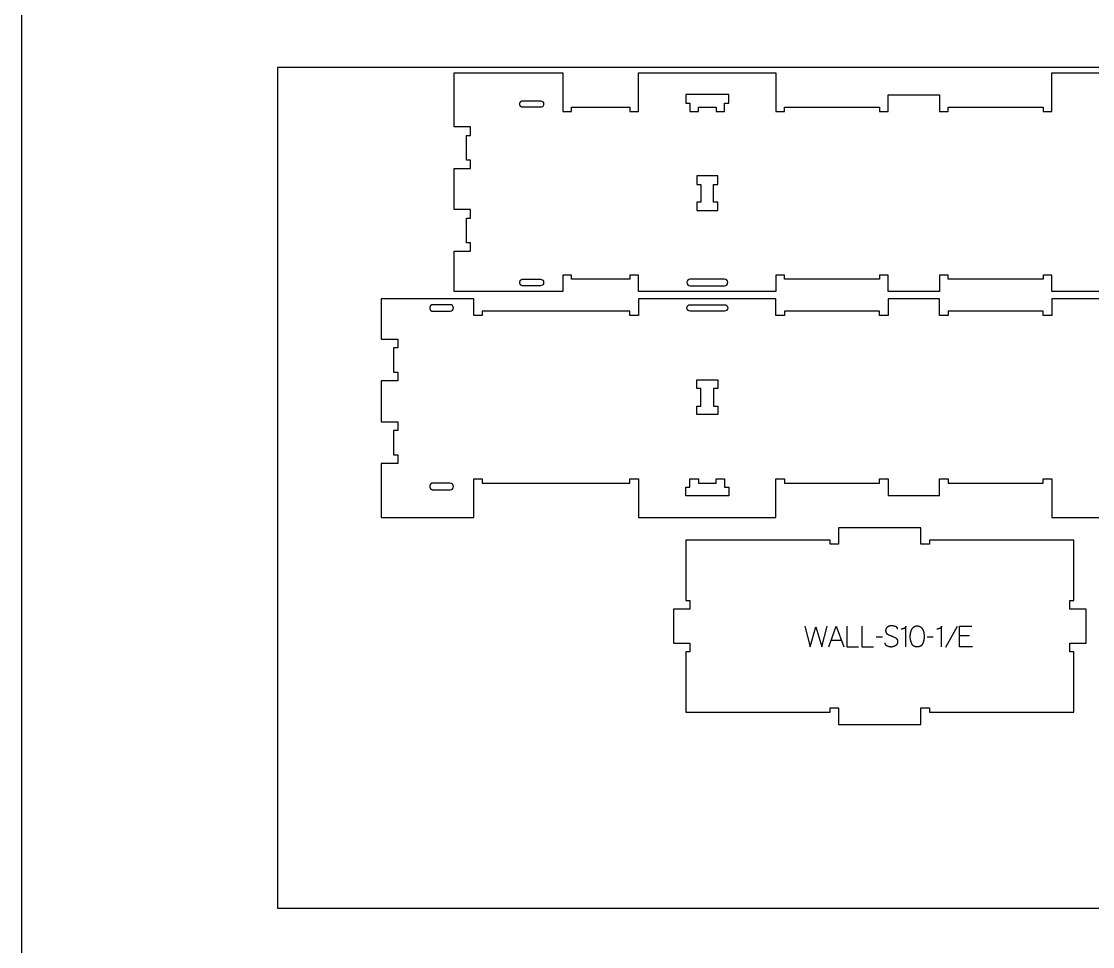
# Model space of a CAD drawing. Extents: x -20252 to -17068, y -10461 to -4867.
# Drawn here: x -20252 to -18696, y -8167 to -6824 of the extents above; entities that cross this region are included whole.
import ezdxf

# ---------------------------------------------------------------- set-up
doc = ezdxf.new("R2010")
doc.units = 0
for name, color, linetype in [('0_SHEET_SPRUCEPLY_2440X122', 1, 'CONTINUOUS'), ('1_ANYTOOL_1MMDEEP_LABELS_S', 2, 'CONTINUOUS'), ('3_ANYTOOL_CUTTHROUGH_INSID', 4, 'CONTINUOUS'), ('4_ANYTOOL_CUTTHROUGH_OUTSI', 5, 'CONTINUOUS'), ('DONOTCUT', 18, 'CONTINUOUS')]:
    doc.layers.add(name, color=color, linetype=linetype)

msp = doc.modelspace()

# ---------------------------------------------------------------- linework, layer by layer
at = {"layer": '0_SHEET_SPRUCEPLY_2440X122'}
msp.add_lwpolyline([(-19879.9, -6891.2), (-19879.9, -8111.2), (-17439.9, -8111.2), (-17439.9, -6891.2)], close=True, dxfattribs=at)
at = {"layer": '1_ANYTOOL_1MMDEEP_LABELS_S'}
for points in [[(-19114, -7701.9), (-19106.3, -7731.9), (-19097.9, -7702.8), (-19089.4, -7731.9), (-19081.9, -7701.9)], [(-19079.3, -7731.9), (-19068.4, -7701.9), (-19057.4, -7731.9)], [(-19053.1, -7701.9), (-19053.1, -7731.9), (-19036, -7731.9)], [(-19031.3, -7701.9), (-19031.3, -7731.9), (-19014.2, -7731.9)], [(-18979.3, -7706.5), (-18979.3, -7706.3), (-18979.3, -7706.2), (-18979.3, -7706.1), (-18979.3, -7706.1), (-18979.3, -7706), (-18979.3, -7705.9), (-18979.3, -7705.8), (-18979.4, -7705.7), (-18979.4, -7705.6), (-18979.4, -7705.5), (-18979.4, -7705.5), (-18979.4, -7705.4), (-18979.4, -7705.3), (-18979.5, -7705.2), (-18979.5, -7705.1), (-18979.5, -7705), (-18979.6, -7705), (-18979.6, -7704.9), (-18979.6, -7704.8), (-18979.6, -7704.7), (-18979.7, -7704.7), (-18979.7, -7704.6), (-18979.8, -7704.5), (-18979.8, -7704.5), (-18979.8, -7704.4), (-18979.9, -7704.3), (-18979.9, -7704.3), (-18980, -7704.2), (-18980, -7704.1), (-18980.1, -7704.1), (-18980.1, -7704), (-18980.2, -7703.9), (-18980.2, -7703.9), (-18980.3, -7703.8), (-18980.3, -7703.8), (-18980.4, -7703.7), (-18980.4, -7703.6), (-18980.5, -7703.6), (-18980.6, -7703.5), (-18980.6, -7703.5), (-18980.7, -7703.4), (-18980.8, -7703.4), (-18980.8, -7703.3), (-18980.9, -7703.3), (-18981, -7703.2), (-18981.1, -7703.2), (-18981.1, -7703.1), (-18981.2, -7703.1), (-18981.3, -7703), (-18981.4, -7703), (-18981.5, -7703), (-18981.6, -7702.9), (-18981.8, -7702.8), (-18982, -7702.7), (-18982.2, -7702.7), (-18982.4, -7702.6), (-18982.6, -7702.5), (-18983.4, -7702.3), (-18984.2, -7702.1), (-18985, -7702), (-18985.7, -7701.8), (-18986.1, -7701.8), (-18986.5, -7701.7), (-18986.9, -7701.7), (-18987.2, -7701.6), (-18987.6, -7701.6), (-18988, -7701.6), (-18988.3, -7701.6), (-18988.7, -7701.6), (-18988.9, -7701.6), (-18989.1, -7701.6), (-18989.3, -7701.6), (-18989.5, -7701.6), (-18989.6, -7701.6), (-18989.8, -7701.7), (-18990, -7701.7), (-18990.2, -7701.7), (-18990.4, -7701.7), (-18990.6, -7701.8), (-18990.8, -7701.8), (-18990.9, -7701.8), (-18991.1, -7701.9), (-18991.3, -7701.9), (-18991.5, -7702), (-18991.6, -7702), (-18991.8, -7702.1), (-18992, -7702.2), (-18992.2, -7702.2), (-18992.3, -7702.3), (-18992.5, -7702.4), (-18992.7, -7702.4), (-18992.8, -7702.5), (-18993, -7702.6), (-18993.2, -7702.7), (-18993.3, -7702.8), (-18993.5, -7702.9), (-18993.7, -7703), (-18993.8, -7703.1), (-18994, -7703.2), (-18994.1, -7703.3), (-18994.3, -7703.4), (-18994.4, -7703.5), (-18994.6, -7703.6), (-18994.7, -7703.8), (-18994.9, -7703.9), (-18995, -7704), (-18995.1, -7704.1), (-18995.3, -7704.3), (-18995.4, -7704.4), (-18995.5, -7704.6), (-18995.6, -7704.7), (-18995.7, -7704.8), (-18995.8, -7705), (-18995.9, -7705.1), (-18996, -7705.3), (-18996.1, -7705.5), (-18996.2, -7705.6), (-18996.2, -7705.8), (-18996.3, -7706), (-18996.4, -7706.1), (-18996.4, -7706.3), (-18996.5, -7706.5), (-18996.5, -7706.7), (-18996.6, -7706.8), (-18996.6, -7707), (-18996.7, -7707.2), (-18996.7, -7707.4), (-18996.7, -7707.6), (-18996.7, -7707.8), (-18996.8, -7708), (-18996.8, -7708.2), (-18996.8, -7708.4), (-18996.8, -7708.6), (-18996.8, -7708.8), (-18996.8, -7709), (-18996.8, -7709.3), (-18996.7, -7709.5), (-18996.7, -7709.7), (-18996.7, -7709.9), (-18996.6, -7710), (-18996.6, -7710.2), (-18996.6, -7710.4), (-18996.5, -7710.6), (-18996.4, -7710.8), (-18996.4, -7711), (-18996.3, -7711), (-18996.3, -7711.1), (-18996.3, -7711.2), (-18996.2, -7711.3), (-18996.2, -7711.4), (-18996.2, -7711.5), (-18996.1, -7711.5), (-18996.1, -7711.6), (-18996, -7711.7), (-18996, -7711.8), (-18995.9, -7711.9), (-18995.9, -7711.9), (-18995.8, -7712), (-18995.8, -7712.1), (-18995.7, -7712.1), (-18995.7, -7712.2), (-18995.6, -7712.3), (-18995.6, -7712.4), (-18995.5, -7712.4), (-18995.4, -7712.5), (-18995.4, -7712.6), (-18995.3, -7712.6), (-18995.3, -7712.7), (-18995.2, -7712.8), (-18995.1, -7712.9), (-18994.9, -7713), (-18994.8, -7713.1), (-18994.6, -7713.2), (-18994.5, -7713.4), (-18994.3, -7713.5), (-18994.1, -7713.6), (-18993.9, -7713.7), (-18993.2, -7714.1), (-18992.5, -7714.4), (-18991.8, -7714.8), (-18991, -7715.2), (-18990.2, -7715.5), (-18989.4, -7715.8), (-18988.6, -7716.2), (-18987.8, -7716.5), (-18987, -7716.8), (-18986.1, -7717.1), (-18985.4, -7717.5), (-18984.6, -7717.8), (-18983.9, -7718.2), (-18983.1, -7718.6), (-18982.4, -7719), (-18981.7, -7719.4), (-18981.6, -7719.5), (-18981.4, -7719.6), (-18981.3, -7719.8), (-18981.2, -7719.8), (-18981.1, -7719.9), (-18981, -7719.9), (-18981, -7720), (-18980.9, -7720.1), (-18980.8, -7720.1), (-18980.8, -7720.2), (-18980.7, -7720.3), (-18980.6, -7720.3), (-18980.6, -7720.4), (-18980.5, -7720.5), (-18980.5, -7720.5), (-18980.4, -7720.6), (-18980.3, -7720.7), (-18980.3, -7720.8), (-18980.2, -7720.8), (-18980.2, -7720.9), (-18980.1, -7721), (-18980.1, -7721.1), (-18980, -7721.1), (-18980, -7721.2), (-18979.9, -7721.3), (-18979.9, -7721.4), (-18979.9, -7721.5), (-18979.8, -7721.6), (-18979.8, -7721.6), (-18979.7, -7721.7), (-18979.7, -7721.8), (-18979.7, -7721.9), (-18979.6, -7722), (-18979.6, -7722.1), (-18979.6, -7722.2), (-18979.6, -7722.3), (-18979.5, -7722.3), (-18979.5, -7722.5), (-18979.4, -7722.7), (-18979.4, -7722.9), (-18979.4, -7723.1), (-18979.3, -7723.3), (-18979.3, -7723.5), (-18979.3, -7723.7), (-18979.3, -7724), (-18979.3, -7724.2), (-18979.3, -7724.4), (-18979.3, -7724.6), (-18979.3, -7724.9), (-18979.4, -7725.1), (-18979.4, -7725.3), (-18979.4, -7725.5), (-18979.5, -7725.8), (-18979.5, -7726), (-18979.5, -7726.2), (-18979.6, -7726.4), (-18979.6, -7726.6), (-18979.7, -7726.8), (-18979.8, -7727), (-18979.8, -7727.2), (-18979.9, -7727.4), (-18980, -7727.6), (-18980.1, -7727.8), (-18980.2, -7727.9), (-18980.3, -7728.1), (-18980.4, -7728.3), (-18980.5, -7728.5), (-18980.6, -7728.6), (-18980.7, -7728.8), (-18980.8, -7728.9), (-18981, -7729.1), (-18981.1, -7729.2), (-18981.2, -7729.4), (-18981.4, -7729.5), (-18981.5, -7729.7), (-18981.7, -7729.8), (-18981.8, -7729.9), (-18982, -7730.1), (-18982.2, -7730.2), (-18982.3, -7730.3), (-18982.5, -7730.4), (-18982.9, -7730.6), (-18983.2, -7730.8), (-18983.6, -7731), (-18984, -7731.2), (-18984.3, -7731.4), (-18984.7, -7731.5), (-18984.9, -7731.6), (-18985.1, -7731.7), (-18985.3, -7731.7), (-18985.5, -7731.8), (-18985.7, -7731.8), (-18985.9, -7731.9), (-18986.1, -7731.9), (-18986.3, -7732), (-18986.5, -7732), (-18986.7, -7732.1), (-18986.9, -7732.1), (-18987.1, -7732.1), (-18987.3, -7732.2), (-18987.5, -7732.2), (-18987.9, -7732.2), (-18988.3, -7732.3), (-18988.7, -7732.3), (-18989.1, -7732.3), (-18989.5, -7732.3), (-18989.9, -7732.2), (-18990.3, -7732.2), (-18990.7, -7732.1), (-18991.1, -7732.1), (-18991.5, -7732), (-18991.9, -7731.9), (-18992.3, -7731.8), (-18992.6, -7731.7), (-18993, -7731.6), (-18993.4, -7731.4), (-18993.7, -7731.3), (-18994.1, -7731.1), (-18994.4, -7730.9), (-18994.8, -7730.7), (-18994.9, -7730.6), (-18995.1, -7730.5), (-18995.3, -7730.4), (-18995.4, -7730.3), (-18995.6, -7730.2), (-18995.7, -7730.1), (-18995.8, -7730), (-18996, -7729.8), (-18996.1, -7729.7), (-18996.2, -7729.6), (-18996.3, -7729.5), (-18996.4, -7729.3), (-18996.5, -7729.3), (-18996.5, -7729.2), (-18996.6, -7729.1), (-18996.6, -7729.1), (-18996.7, -7729), (-18996.7, -7728.9), (-18996.8, -7728.8), (-18996.8, -7728.8), (-18996.9, -7728.7), (-18996.9, -7728.6), (-18996.9, -7728.5), (-18997, -7728.5), (-18997, -7728.4), (-18997.1, -7728.3), (-18997.1, -7728.2), (-18997.1, -7728.2), (-18997.2, -7728.1), (-18997.2, -7728), (-18997.2, -7727.9), (-18997.2, -7727.8), (-18997.3, -7727.7), (-18997.3, -7727.5), (-18997.4, -7727.3), (-18997.4, -7727.2), (-18997.4, -7727), (-18997.5, -7726.8), (-18997.5, -7726.6), (-18997.5, -7726.4), (-18997.5, -7726.3), (-18997.5, -7726.1)], [(-18967.4, -7731.9), (-18967.4, -7701.9), (-18967.4, -7702), (-18967.5, -7702.2), (-18967.5, -7702.3), (-18967.5, -7702.5), (-18967.6, -7702.6), (-18967.6, -7702.8), (-18967.6, -7702.9), (-18967.7, -7703), (-18967.7, -7703.1), (-18967.8, -7703.3), (-18967.8, -7703.3), (-18967.9, -7703.4), (-18967.9, -7703.5), (-18967.9, -7703.5), (-18968, -7703.6), (-18968, -7703.6), (-18968, -7703.7), (-18968.1, -7703.7), (-18968.1, -7703.8), (-18968.1, -7703.9), (-18968.2, -7703.9), (-18968.2, -7704), (-18968.3, -7704), (-18968.3, -7704.1), (-18968.4, -7704.1), (-18968.4, -7704.2), (-18968.4, -7704.2), (-18968.5, -7704.3), (-18968.5, -7704.3), (-18968.6, -7704.4), (-18968.6, -7704.4), (-18968.7, -7704.5), (-18968.8, -7704.5), (-18968.9, -7704.6), (-18969, -7704.7), (-18969.1, -7704.8), (-18969.2, -7704.9), (-18969.4, -7705), (-18969.5, -7705), (-18969.6, -7705.1), (-18969.8, -7705.2), (-18969.9, -7705.2), (-18970, -7705.3), (-18970.3, -7705.4), (-18970.6, -7705.5), (-18970.9, -7705.6), (-18971.2, -7705.7), (-18971.5, -7705.8), (-18971.7, -7705.9), (-18972, -7706), (-18972.3, -7706), (-18972.6, -7706.1), (-18972.8, -7706.1), (-18973.1, -7706.2), (-18973.4, -7706.2), (-18973.6, -7706.2), (-18973.9, -7706.2), (-18974.1, -7706.3), (-18974.4, -7706.3)], [(-18915.6, -7731.9), (-18915.6, -7701.9), (-18915.6, -7702), (-18915.6, -7702.2), (-18915.6, -7702.3), (-18915.7, -7702.5), (-18915.7, -7702.6), (-18915.7, -7702.8), (-18915.8, -7702.9), (-18915.8, -7703), (-18915.9, -7703.1), (-18915.9, -7703.3), (-18916, -7703.3), (-18916, -7703.4), (-18916, -7703.5), (-18916.1, -7703.5), (-18916.1, -7703.6), (-18916.1, -7703.6), (-18916.2, -7703.7), (-18916.2, -7703.7), (-18916.2, -7703.8), (-18916.3, -7703.9), (-18916.3, -7703.9), (-18916.4, -7704), (-18916.4, -7704), (-18916.5, -7704.1), (-18916.5, -7704.1), (-18916.5, -7704.2), (-18916.6, -7704.2), (-18916.6, -7704.3), (-18916.7, -7704.3), (-18916.7, -7704.4), (-18916.8, -7704.4), (-18916.8, -7704.5), (-18916.9, -7704.5), (-18917, -7704.6), (-18917.1, -7704.7), (-18917.3, -7704.8), (-18917.4, -7704.9), (-18917.5, -7705), (-18917.6, -7705), (-18917.8, -7705.1), (-18917.9, -7705.2), (-18918, -7705.2), (-18918.2, -7705.3), (-18918.5, -7705.4), (-18918.8, -7705.5), (-18919, -7705.6), (-18919.3, -7705.7), (-18919.6, -7705.8), (-18919.9, -7705.9), (-18920.2, -7706), (-18920.4, -7706), (-18920.7, -7706.1), (-18921, -7706.1), (-18921.2, -7706.2), (-18921.5, -7706.2), (-18921.8, -7706.2), (-18922, -7706.2), (-18922.3, -7706.3), (-18922.5, -7706.3)], [(-18892.8, -7702.4), (-18910, -7733.2)], [(-18870.5, -7731.9), (-18889.4, -7731.9), (-18889.4, -7701.9), (-18871.6, -7701.9)], [(-19075.8, -7722.4), (-19060.9, -7722.4)], [(-19001.5, -7718), (-19010.3, -7718.1)], [(-18927.7, -7718), (-18936.5, -7718.1)], [(-18874.8, -7715.9), (-18889.4, -7715.9)]]:
    msp.add_lwpolyline(points, dxfattribs=at)
msp.add_lwpolyline([(-18950.9, -7701.7), (-18950.6, -7701.7), (-18950.2, -7701.7), (-18950, -7701.7), (-18949.8, -7701.7), (-18949.7, -7701.7), (-18949.5, -7701.8), (-18949.3, -7701.8), (-18949.1, -7701.8), (-18949, -7701.9), (-18948.8, -7701.9), (-18948.7, -7701.9), (-18948.5, -7702), (-18948.3, -7702), (-18948.2, -7702.1), (-18948, -7702.1), (-18947.9, -7702.2), (-18947.7, -7702.2), (-18947.6, -7702.3), (-18947.4, -7702.3), (-18947.3, -7702.4), (-18947.1, -7702.5), (-18947, -7702.5), (-18946.9, -7702.6), (-18946.7, -7702.7), (-18946.6, -7702.8), (-18946.5, -7702.8), (-18946.3, -7702.9), (-18946.2, -7703), (-18946.1, -7703.1), (-18945.9, -7703.2), (-18945.7, -7703.4), (-18945.5, -7703.6), (-18945.2, -7703.8), (-18945, -7704), (-18944.8, -7704.2), (-18944.6, -7704.5), (-18944.4, -7704.7), (-18944.2, -7704.9), (-18944, -7705.2), (-18943.8, -7705.4), (-18943.6, -7705.7), (-18943.5, -7705.9), (-18943.3, -7706.2), (-18943.1, -7706.5), (-18943, -7706.8), (-18942.8, -7707.1), (-18942.7, -7707.3), (-18942.5, -7707.6), (-18942.4, -7707.9), (-18942.3, -7708.2), (-18942.2, -7708.6), (-18942.1, -7708.9), (-18941.9, -7709.2), (-18941.8, -7709.5), (-18941.7, -7709.8), (-18941.7, -7710.1), (-18941.6, -7710.5), (-18941.5, -7710.8), (-18941.4, -7711.1), (-18941.3, -7711.5), (-18941.2, -7712.1), (-18941.1, -7712.8), (-18941, -7713.5), (-18940.9, -7714.1), (-18940.9, -7714.8), (-18940.8, -7715.4), (-18940.8, -7716.1), (-18940.8, -7716.7), (-18940.8, -7717.3), (-18940.8, -7717.9), (-18940.8, -7718.6), (-18940.8, -7719.2), (-18940.9, -7719.8), (-18941, -7720.4), (-18941.1, -7721), (-18941.2, -7721.6), (-18941.3, -7722.3), (-18941.4, -7722.9), (-18941.6, -7723.5), (-18941.8, -7724.1), (-18942, -7724.7), (-18942.2, -7725.4), (-18942.4, -7726), (-18942.6, -7726.6), (-18942.9, -7727.2), (-18943, -7727.5), (-18943.2, -7727.8), (-18943.3, -7728.1), (-18943.4, -7728.2), (-18943.5, -7728.4), (-18943.6, -7728.5), (-18943.6, -7728.6), (-18943.7, -7728.8), (-18943.8, -7728.9), (-18943.9, -7729), (-18944, -7729.2), (-18944.1, -7729.3), (-18944.2, -7729.4), (-18944.3, -7729.5), (-18944.4, -7729.6), (-18944.5, -7729.7), (-18944.6, -7729.8), (-18944.7, -7729.9), (-18944.8, -7730), (-18944.9, -7730.1), (-18945, -7730.2), (-18945.1, -7730.3), (-18945.2, -7730.4), (-18945.4, -7730.5), (-18945.5, -7730.6), (-18945.6, -7730.7), (-18945.7, -7730.8), (-18945.8, -7730.9), (-18946, -7730.9), (-18946.1, -7731), (-18946.2, -7731.1), (-18946.3, -7731.2), (-18946.5, -7731.2), (-18946.6, -7731.3), (-18946.7, -7731.4), (-18946.9, -7731.4), (-18947, -7731.5), (-18947.2, -7731.5), (-18947.3, -7731.6), (-18947.4, -7731.7), (-18947.6, -7731.7), (-18947.7, -7731.8), (-18947.9, -7731.8), (-18948, -7731.8), (-18948.2, -7731.9), (-18948.5, -7732), (-18948.8, -7732), (-18949.2, -7732.1), (-18949.5, -7732.1), (-18949.8, -7732.1), (-18950.2, -7732.2), (-18950.6, -7732.2), (-18950.9, -7732.2), (-18951.3, -7732.2), (-18951.6, -7732.2), (-18952, -7732.1), (-18952.3, -7732.1), (-18952.7, -7732.1), (-18953, -7732), (-18953.3, -7731.9), (-18953.5, -7731.9), (-18953.6, -7731.9), (-18953.8, -7731.8), (-18953.9, -7731.8), (-18954.1, -7731.7), (-18954.2, -7731.7), (-18954.4, -7731.6), (-18954.5, -7731.6), (-18954.7, -7731.5), (-18954.8, -7731.5), (-18954.9, -7731.4), (-18955.1, -7731.4), (-18955.2, -7731.3), (-18955.3, -7731.2), (-18955.5, -7731.2), (-18955.6, -7731.1), (-18955.7, -7731), (-18955.8, -7730.9), (-18956, -7730.9), (-18956.1, -7730.8), (-18956.2, -7730.7), (-18956.3, -7730.6), (-18956.4, -7730.5), (-18956.6, -7730.4), (-18956.7, -7730.3), (-18956.8, -7730.2), (-18956.9, -7730.1), (-18957, -7730), (-18957.1, -7729.9), (-18957.2, -7729.8), (-18957.3, -7729.7), (-18957.4, -7729.6), (-18957.5, -7729.5), (-18957.6, -7729.4), (-18957.7, -7729.2), (-18957.8, -7729.1), (-18957.9, -7729), (-18958, -7728.9), (-18958.1, -7728.7), (-18958.1, -7728.6), (-18958.2, -7728.5), (-18958.3, -7728.3), (-18958.4, -7728.2), (-18958.5, -7728.1), (-18958.6, -7727.8), (-18958.8, -7727.5), (-18958.9, -7727.2), (-18959.1, -7726.5), (-18959.4, -7725.9), (-18959.6, -7725.3), (-18959.8, -7724.7), (-18960, -7724.1), (-18960.2, -7723.4), (-18960.3, -7722.8), (-18960.5, -7722.2), (-18960.6, -7721.6), (-18960.7, -7721), (-18960.8, -7720.3), (-18960.9, -7719.7), (-18960.9, -7719.1), (-18961, -7718.5), (-18961, -7717.9), (-18961, -7717.3), (-18961, -7716.7), (-18961, -7716), (-18960.9, -7715.4), (-18960.9, -7714.8), (-18960.8, -7714.1), (-18960.7, -7713.4), (-18960.6, -7712.8), (-18960.5, -7712.1), (-18960.5, -7711.7), (-18960.4, -7711.4), (-18960.3, -7711.1), (-18960.3, -7710.7), (-18960.2, -7710.4), (-18960.1, -7710.1), (-18960, -7709.8), (-18959.9, -7709.5), (-18959.8, -7709.1), (-18959.7, -7708.8), (-18959.6, -7708.5), (-18959.5, -7708.2), (-18959.3, -7707.9), (-18959.2, -7707.6), (-18959.1, -7707.3), (-18958.9, -7707), (-18958.8, -7706.7), (-18958.6, -7706.5), (-18958.5, -7706.2), (-18958.3, -7705.9), (-18958.1, -7705.7), (-18958, -7705.4), (-18957.8, -7705.2), (-18957.6, -7704.9), (-18957.4, -7704.7), (-18957.2, -7704.4), (-18957, -7704.2), (-18956.8, -7704), (-18956.5, -7703.8), (-18956.3, -7703.6), (-18956.1, -7703.4), (-18955.8, -7703.2), (-18955.7, -7703.1), (-18955.6, -7703), (-18955.5, -7702.9), (-18955.3, -7702.8), (-18955.2, -7702.8), (-18955.1, -7702.7), (-18954.9, -7702.6), (-18954.8, -7702.5), (-18954.7, -7702.5), (-18954.5, -7702.4), (-18954.4, -7702.3), (-18954.2, -7702.3), (-18954.1, -7702.2), (-18953.9, -7702.2), (-18953.8, -7702.1), (-18953.6, -7702.1), (-18953.5, -7702), (-18953.3, -7702), (-18953.2, -7701.9), (-18953, -7701.9), (-18952.8, -7701.9), (-18952.7, -7701.8), (-18952.5, -7701.8), (-18952.3, -7701.8), (-18952.2, -7701.7), (-18952, -7701.7), (-18951.8, -7701.7), (-18951.6, -7701.7), (-18951.3, -7701.7)], close=True, dxfattribs=at)
at = {"layer": '3_ANYTOOL_CUTTHROUGH_INSID', "color": 4}
for points in [[(-19243, -6948.9), (-19243, -6954.9), (-19230.5, -6954.9), (-19230.5, -6942.9), (-19224.5, -6942.9), (-19224.5, -6930.4), (-19287, -6930.4), (-19287, -6942.9), (-19281, -6942.9), (-19281, -6954.9), (-19268.5, -6954.9), (-19268.5, -6948.9)], [(-19265, -7060.9), (-19265, -7086.4), (-19271, -7086.4), (-19271, -7098.9), (-19240.5, -7098.9), (-19240.5, -7086.4), (-19246.5, -7086.4), (-19246.5, -7060.9), (-19240.5, -7060.9), (-19240.5, -7048.4), (-19271, -7048.4), (-19271, -7060.9)], [(-19265, -7382.5), (-19265, -7357), (-19271, -7357), (-19271, -7344.5), (-19240.5, -7344.5), (-19240.5, -7357), (-19246.5, -7357), (-19246.5, -7382.5), (-19240.5, -7382.5), (-19240.5, -7395), (-19271, -7395), (-19271, -7382.5)], [(-19243, -7494.4), (-19243, -7488.4), (-19230.5, -7488.4), (-19230.5, -7500.4), (-19224.5, -7500.4), (-19224.5, -7512.9), (-19287, -7512.9), (-19287, -7500.4), (-19281, -7500.4), (-19281, -7488.4), (-19268.5, -7488.4), (-19268.5, -7494.4)]]:
    msp.add_lwpolyline(points, close=True, dxfattribs=at)
for points in [[(-19498.1, -6939.4, -1), (-19498.1, -6948.9), (-19523.9, -6948.9), (-19524, -6948.9), (-19524.1, -6948.9), (-19524.2, -6948.9), (-19524.3, -6948.9), (-19524.4, -6948.9), (-19524.5, -6948.9), (-19524.6, -6948.8), (-19524.7, -6948.8), (-19524.8, -6948.8), (-19524.9, -6948.8), (-19525, -6948.7), (-19525.1, -6948.7), (-19525.2, -6948.7), (-19525.3, -6948.6), (-19525.3, -6948.6), (-19525.4, -6948.6), (-19525.5, -6948.5), (-19525.6, -6948.5), (-19525.7, -6948.4), (-19525.8, -6948.3), (-19525.9, -6948.3), (-19526, -6948.2), (-19526.1, -6948.2), (-19526.2, -6948.1), (-19526.2, -6948), (-19526.3, -6948), (-19526.4, -6947.9), (-19526.5, -6947.8), (-19526.6, -6947.7), (-19526.6, -6947.6), (-19526.7, -6947.6), (-19526.8, -6947.5), (-19526.9, -6947.4), (-19526.9, -6947.3), (-19527, -6947.2), (-19527.1, -6947.1), (-19527.1, -6947), (-19527.2, -6946.9), (-19527.2, -6946.8), (-19527.3, -6946.7), (-19527.3, -6946.6), (-19527.4, -6946.5), (-19527.4, -6946.4), (-19527.5, -6946.3), (-19527.5, -6946.2), (-19527.6, -6946.1), (-19527.6, -6946), (-19527.6, -6945.9), (-19527.7, -6945.8), (-19527.7, -6945.7), (-19527.7, -6945.6), (-19527.8, -6945.4), (-19527.8, -6945.3), (-19527.8, -6945.2), (-19527.8, -6945.1), (-19527.8, -6945), (-19527.9, -6944.9), (-19527.9, -6944.8), (-19527.9, -6944.7), (-19527.9, -6944.6), (-19527.9, -6944.5), (-19527.9, -6944.4), (-19527.9, -6944.3), (-19527.9, -6944.2), (-19527.9, -6944), (-19527.9, -6943.9), (-19527.9, -6943.8), (-19527.9, -6943.7), (-19527.9, -6943.6), (-19527.9, -6943.5), (-19527.9, -6943.4), (-19527.8, -6943.3), (-19527.8, -6943.2), (-19527.8, -6943.1), (-19527.8, -6943), (-19527.8, -6942.9), (-19527.7, -6942.8), (-19527.7, -6942.7), (-19527.7, -6942.5), (-19527.6, -6942.4), (-19527.6, -6942.3), (-19527.6, -6942.2), (-19527.5, -6942.1), (-19527.5, -6942), (-19527.4, -6941.9), (-19527.4, -6941.8), (-19527.3, -6941.7), (-19527.3, -6941.6), (-19527.2, -6941.5), (-19527.2, -6941.4), (-19527.1, -6941.3), (-19527.1, -6941.2), (-19527, -6941.1), (-19526.9, -6941), (-19526.9, -6940.9), (-19526.8, -6940.8), (-19526.7, -6940.8), (-19526.6, -6940.7), (-19526.6, -6940.6), (-19526.5, -6940.5), (-19526.4, -6940.4), (-19526.3, -6940.4), (-19526.2, -6940.3), (-19526.2, -6940.2), (-19526.1, -6940.2), (-19526, -6940.1), (-19525.9, -6940), (-19525.8, -6940), (-19525.7, -6939.9), (-19525.6, -6939.9), (-19525.5, -6939.8), (-19525.4, -6939.8), (-19525.3, -6939.7), (-19525.3, -6939.7), (-19525.2, -6939.6), (-19525.1, -6939.6), (-19525, -6939.6), (-19524.9, -6939.5), (-19524.8, -6939.5), (-19524.7, -6939.5), (-19524.6, -6939.5), (-19524.5, -6939.5), (-19524.4, -6939.4), (-19524.3, -6939.4), (-19524.2, -6939.4), (-19524.1, -6939.4), (-19524, -6939.4), (-19523.9, -6939.4)], [(-19498.1, -7207.9), (-19523.9, -7207.9), (-19524, -7207.9), (-19524.1, -7207.9), (-19524.2, -7207.9), (-19524.3, -7207.9), (-19524.4, -7207.9), (-19524.5, -7207.9), (-19524.6, -7207.8), (-19524.7, -7207.8), (-19524.8, -7207.8), (-19524.9, -7207.8), (-19525, -7207.7), (-19525.1, -7207.7), (-19525.2, -7207.7), (-19525.3, -7207.6), (-19525.3, -7207.6), (-19525.4, -7207.6), (-19525.5, -7207.5), (-19525.6, -7207.5), (-19525.7, -7207.4), (-19525.8, -7207.3), (-19525.9, -7207.3), (-19526, -7207.2), (-19526.1, -7207.2), (-19526.2, -7207.1), (-19526.2, -7207), (-19526.3, -7207), (-19526.4, -7206.9), (-19526.5, -7206.8), (-19526.6, -7206.7), (-19526.6, -7206.6), (-19526.7, -7206.6), (-19526.8, -7206.5), (-19526.9, -7206.4), (-19526.9, -7206.3), (-19527, -7206.2), (-19527.1, -7206.1), (-19527.1, -7206), (-19527.2, -7205.9), (-19527.2, -7205.8), (-19527.3, -7205.7), (-19527.3, -7205.6), (-19527.4, -7205.5), (-19527.4, -7205.4), (-19527.5, -7205.3), (-19527.5, -7205.2), (-19527.6, -7205.1), (-19527.6, -7205), (-19527.6, -7204.9), (-19527.7, -7204.8), (-19527.7, -7204.7), (-19527.7, -7204.6), (-19527.8, -7204.4), (-19527.8, -7204.3), (-19527.8, -7204.2), (-19527.8, -7204.1), (-19527.8, -7204), (-19527.9, -7203.9), (-19527.9, -7203.8), (-19527.9, -7203.7), (-19527.9, -7203.6), (-19527.9, -7203.5), (-19527.9, -7203.4), (-19527.9, -7203.3), (-19527.9, -7203.2), (-19527.9, -7203), (-19527.9, -7202.9), (-19527.9, -7202.8), (-19527.9, -7202.7), (-19527.9, -7202.6), (-19527.9, -7202.5), (-19527.9, -7202.4), (-19527.8, -7202.3), (-19527.8, -7202.2), (-19527.8, -7202.1), (-19527.8, -7202), (-19527.8, -7201.9), (-19527.7, -7201.8), (-19527.7, -7201.7), (-19527.7, -7201.5), (-19527.6, -7201.4), (-19527.6, -7201.3), (-19527.6, -7201.2), (-19527.5, -7201.1), (-19527.5, -7201), (-19527.4, -7200.9), (-19527.4, -7200.8), (-19527.3, -7200.7), (-19527.3, -7200.6), (-19527.2, -7200.5), (-19527.2, -7200.4), (-19527.1, -7200.3), (-19527.1, -7200.2), (-19527, -7200.1), (-19526.9, -7200), (-19526.9, -7199.9), (-19526.8, -7199.8), (-19526.7, -7199.8), (-19526.6, -7199.7), (-19526.6, -7199.6), (-19526.5, -7199.5), (-19526.4, -7199.4), (-19526.3, -7199.4), (-19526.2, -7199.3), (-19526.2, -7199.2), (-19526.1, -7199.2), (-19526, -7199.1), (-19525.9, -7199), (-19525.8, -7199), (-19525.7, -7198.9), (-19525.6, -7198.9), (-19525.5, -7198.8), (-19525.4, -7198.8), (-19525.3, -7198.7), (-19525.3, -7198.7), (-19525.2, -7198.6), (-19525.1, -7198.6), (-19525, -7198.6), (-19524.9, -7198.5), (-19524.8, -7198.5), (-19524.7, -7198.5), (-19524.6, -7198.5), (-19524.5, -7198.5), (-19524.4, -7198.4), (-19524.3, -7198.4), (-19524.2, -7198.4), (-19524.1, -7198.4), (-19524, -7198.4), (-19523.9, -7198.4), (-19498.1, -7198.4, -1)], [(-19280.8, -7207.9), (-19230.8, -7207.9, 1), (-19230.8, -7198.4), (-19280.8, -7198.4, 1)], [(-19628.9, -7235.4), (-19654.6, -7235.4), (-19654.7, -7235.4), (-19654.8, -7235.4), (-19654.9, -7235.4), (-19655, -7235.4), (-19655.1, -7235.4), (-19655.2, -7235.5), (-19655.3, -7235.5), (-19655.4, -7235.5), (-19655.5, -7235.5), (-19655.6, -7235.5), (-19655.7, -7235.6), (-19655.8, -7235.6), (-19655.9, -7235.6), (-19656, -7235.7), (-19656.1, -7235.7), (-19656.2, -7235.8), (-19656.3, -7235.8), (-19656.4, -7235.9), (-19656.5, -7235.9), (-19656.6, -7236), (-19656.6, -7236), (-19656.7, -7236.1), (-19656.8, -7236.2), (-19656.9, -7236.2), (-19657, -7236.3), (-19657.1, -7236.4), (-19657.2, -7236.4), (-19657.2, -7236.5), (-19657.3, -7236.6), (-19657.4, -7236.7), (-19657.5, -7236.8), (-19657.5, -7236.8), (-19657.6, -7236.9), (-19657.7, -7237), (-19657.7, -7237.1), (-19657.8, -7237.2), (-19657.9, -7237.3), (-19657.9, -7237.4), (-19658, -7237.5), (-19658, -7237.6), (-19658.1, -7237.7), (-19658.1, -7237.8), (-19658.2, -7237.9), (-19658.2, -7238), (-19658.3, -7238.1), (-19658.3, -7238.2), (-19658.3, -7238.3), (-19658.4, -7238.4), (-19658.4, -7238.5), (-19658.4, -7238.7), (-19658.5, -7238.8), (-19658.5, -7238.9), (-19658.5, -7239), (-19658.5, -7239.1), (-19658.6, -7239.2), (-19658.6, -7239.3), (-19658.6, -7239.4), (-19658.6, -7239.5), (-19658.6, -7239.6), (-19658.6, -7239.7), (-19658.6, -7239.8), (-19658.6, -7239.9), (-19658.6, -7240), (-19658.6, -7240.2), (-19658.6, -7240.3), (-19658.6, -7240.4), (-19658.6, -7240.5), (-19658.6, -7240.6), (-19658.6, -7240.7), (-19658.6, -7240.8), (-19658.6, -7240.9), (-19658.6, -7241), (-19658.6, -7241.1), (-19658.5, -7241.2), (-19658.5, -7241.3), (-19658.5, -7241.4), (-19658.5, -7241.6), (-19658.4, -7241.7), (-19658.4, -7241.8), (-19658.4, -7241.9), (-19658.3, -7242), (-19658.3, -7242.1), (-19658.3, -7242.2), (-19658.2, -7242.3), (-19658.2, -7242.4), (-19658.1, -7242.5), (-19658.1, -7242.6), (-19658, -7242.7), (-19658, -7242.8), (-19657.9, -7242.9), (-19657.9, -7243), (-19657.8, -7243.1), (-19657.7, -7243.2), (-19657.7, -7243.3), (-19657.6, -7243.4), (-19657.5, -7243.5), (-19657.5, -7243.6), (-19657.4, -7243.6), (-19657.3, -7243.7), (-19657.2, -7243.8), (-19657.2, -7243.9), (-19657.1, -7244), (-19657, -7244), (-19656.9, -7244.1), (-19656.8, -7244.2), (-19656.7, -7244.2), (-19656.6, -7244.3), (-19656.6, -7244.3), (-19656.5, -7244.4), (-19656.4, -7244.5), (-19656.3, -7244.5), (-19656.2, -7244.6), (-19656.1, -7244.6), (-19656, -7244.6), (-19655.9, -7244.7), (-19655.8, -7244.7), (-19655.7, -7244.7), (-19655.6, -7244.8), (-19655.5, -7244.8), (-19655.4, -7244.8), (-19655.3, -7244.8), (-19655.2, -7244.9), (-19655.1, -7244.9), (-19655, -7244.9), (-19654.9, -7244.9), (-19654.8, -7244.9), (-19654.7, -7244.9), (-19654.6, -7244.9), (-19628.9, -7244.9, 1)], [(-19280.8, -7235.4), (-19230.8, -7235.4, -1), (-19230.8, -7244.9), (-19280.8, -7244.9, -1)], [(-19628.9, -7503.9, 1), (-19628.9, -7494.4), (-19654.6, -7494.4), (-19654.7, -7494.4), (-19654.8, -7494.4), (-19654.9, -7494.4), (-19655, -7494.4), (-19655.1, -7494.4), (-19655.2, -7494.5), (-19655.3, -7494.5), (-19655.4, -7494.5), (-19655.5, -7494.5), (-19655.6, -7494.5), (-19655.7, -7494.6), (-19655.8, -7494.6), (-19655.9, -7494.6), (-19656, -7494.7), (-19656.1, -7494.7), (-19656.2, -7494.8), (-19656.3, -7494.8), (-19656.4, -7494.9), (-19656.5, -7494.9), (-19656.6, -7495), (-19656.6, -7495), (-19656.7, -7495.1), (-19656.8, -7495.2), (-19656.9, -7495.2), (-19657, -7495.3), (-19657.1, -7495.4), (-19657.2, -7495.4), (-19657.2, -7495.5), (-19657.3, -7495.6), (-19657.4, -7495.7), (-19657.5, -7495.8), (-19657.5, -7495.8), (-19657.6, -7495.9), (-19657.7, -7496), (-19657.7, -7496.1), (-19657.8, -7496.2), (-19657.9, -7496.3), (-19657.9, -7496.4), (-19658, -7496.5), (-19658, -7496.6), (-19658.1, -7496.7), (-19658.1, -7496.8), (-19658.2, -7496.9), (-19658.2, -7497), (-19658.3, -7497.1), (-19658.3, -7497.2), (-19658.3, -7497.3), (-19658.4, -7497.4), (-19658.4, -7497.5), (-19658.4, -7497.7), (-19658.5, -7497.8), (-19658.5, -7497.9), (-19658.5, -7498), (-19658.5, -7498.1), (-19658.6, -7498.2), (-19658.6, -7498.3), (-19658.6, -7498.4), (-19658.6, -7498.5), (-19658.6, -7498.6), (-19658.6, -7498.7), (-19658.6, -7498.8), (-19658.6, -7498.9), (-19658.6, -7499), (-19658.6, -7499.2), (-19658.6, -7499.3), (-19658.6, -7499.4), (-19658.6, -7499.5), (-19658.6, -7499.6), (-19658.6, -7499.7), (-19658.6, -7499.8), (-19658.6, -7499.9), (-19658.6, -7500), (-19658.6, -7500.1), (-19658.5, -7500.2), (-19658.5, -7500.3), (-19658.5, -7500.4), (-19658.5, -7500.6), (-19658.4, -7500.7), (-19658.4, -7500.8), (-19658.4, -7500.9), (-19658.3, -7501), (-19658.3, -7501.1), (-19658.3, -7501.2), (-19658.2, -7501.3), (-19658.2, -7501.4), (-19658.1, -7501.5), (-19658.1, -7501.6), (-19658, -7501.7), (-19658, -7501.8), (-19657.9, -7501.9), (-19657.9, -7502), (-19657.8, -7502.1), (-19657.7, -7502.2), (-19657.7, -7502.3), (-19657.6, -7502.4), (-19657.5, -7502.5), (-19657.5, -7502.6), (-19657.4, -7502.6), (-19657.3, -7502.7), (-19657.2, -7502.8), (-19657.2, -7502.9), (-19657.1, -7503), (-19657, -7503), (-19656.9, -7503.1), (-19656.8, -7503.2), (-19656.7, -7503.2), (-19656.6, -7503.3), (-19656.6, -7503.3), (-19656.5, -7503.4), (-19656.4, -7503.5), (-19656.3, -7503.5), (-19656.2, -7503.6), (-19656.1, -7503.6), (-19656, -7503.6), (-19655.9, -7503.7), (-19655.8, -7503.7), (-19655.7, -7503.7), (-19655.6, -7503.8), (-19655.5, -7503.8), (-19655.4, -7503.8), (-19655.3, -7503.8), (-19655.2, -7503.9), (-19655.1, -7503.9), (-19655, -7503.9), (-19654.9, -7503.9), (-19654.8, -7503.9), (-19654.7, -7503.9), (-19654.6, -7503.9)]]:
    msp.add_lwpolyline(points, format="xyb", close=True, dxfattribs=at)
at = {"layer": '4_ANYTOOL_CUTTHROUGH_OUTSI', "color": 5}
for points in [[(-18556, -7216.4), (-18755.5, -7216.4), (-18755.5, -7192.4), (-18768, -7192.4), (-18768, -7198.4), (-18906, -7198.4), (-18906, -7192.4), (-18918.5, -7192.4), (-18918.5, -7216.4), (-18993, -7216.4), (-18993, -7192.4), (-19005.5, -7192.4), (-19005.5, -7198.4), (-19143.5, -7198.4), (-19143.5, -7192.4), (-19156, -7192.4), (-19156, -7216.4), (-19355.5, -7216.4), (-19355.5, -7192.4), (-19368, -7192.4), (-19368, -7198.4), (-19453.1, -7198.4), (-19453.1, -7192.4), (-19465.6, -7192.4), (-19465.6, -7216.4), (-19623.4, -7216.4), (-19623.4, -7157.9), (-19599.4, -7157.9), (-19599.4, -7145.4), (-19605.4, -7145.4), (-19605.4, -7109.9), (-19599.4, -7109.9), (-19599.4, -7097.4), (-19623.4, -7097.4), (-19623.4, -7037.9), (-19599.4, -7037.9), (-19599.4, -7025.4), (-19605.4, -7025.4), (-19605.4, -6989.9), (-19599.4, -6989.9), (-19599.4, -6977.4), (-19623.4, -6977.4), (-19623.4, -6930.7), (-19623.4, -6918.7), (-19623.4, -6898.9), (-19465.6, -6898.9), (-19465.6, -6954.9), (-19453.1, -6954.9), (-19453.1, -6948.9), (-19368, -6948.9), (-19368, -6954.9), (-19355.5, -6954.9), (-19355.5, -6898.9), (-19156, -6898.9), (-19156, -6954.9), (-19143.5, -6954.9), (-19143.5, -6948.9), (-19005.5, -6948.9), (-19005.5, -6954.9), (-18993, -6954.9), (-18993, -6930.9), (-18918.5, -6930.9), (-18918.5, -6954.9), (-18906, -6954.9), (-18906, -6948.9), (-18768, -6948.9), (-18768, -6954.9), (-18755.5, -6954.9), (-18755.5, -6898.9), (-18556, -6898.9)], [(-18556, -7226.9), (-18755.5, -7226.9), (-18755.5, -7250.9), (-18768, -7250.9), (-18768, -7244.9), (-18906, -7244.9), (-18906, -7250.9), (-18918.5, -7250.9), (-18918.5, -7226.9), (-18993, -7226.9), (-18993, -7250.9), (-19005.5, -7250.9), (-19005.5, -7244.9), (-19143.5, -7244.9), (-19143.5, -7250.9), (-19156, -7250.9), (-19156, -7226.9), (-19355.5, -7226.9), (-19355.5, -7250.9), (-19368, -7250.9), (-19368, -7244.9), (-19405.8, -7244.9), (-19582.4, -7244.9), (-19582.4, -7250.9), (-19594.9, -7250.9), (-19594.9, -7226.9), (-19729.2, -7226.9), (-19729.2, -7285.4), (-19705.2, -7285.4), (-19705.2, -7297.9), (-19711.2, -7297.9), (-19711.2, -7333.4), (-19705.2, -7333.4), (-19705.2, -7345.9), (-19729.2, -7345.9), (-19729.2, -7405.4), (-19705.2, -7405.4), (-19705.2, -7417.9), (-19711.2, -7417.9), (-19711.2, -7453.4), (-19705.2, -7453.4), (-19705.2, -7465.9), (-19729.2, -7465.9), (-19729.2, -7512.7), (-19729.2, -7524.7), (-19729.2, -7544.4), (-19594.9, -7544.4), (-19594.9, -7488.4), (-19582.4, -7488.4), (-19582.4, -7494.4), (-19405.8, -7494.4), (-19368, -7494.4), (-19368, -7488.4), (-19355.5, -7488.4), (-19355.5, -7544.4), (-19156, -7544.4), (-19156, -7488.4), (-19143.5, -7488.4), (-19143.5, -7494.4), (-19005.5, -7494.4), (-19005.5, -7488.4), (-18993, -7488.4), (-18993, -7512.4), (-18918.5, -7512.4), (-18918.5, -7488.4), (-18906, -7488.4), (-18906, -7494.4), (-18768, -7494.4), (-18768, -7488.4), (-18755.5, -7488.4), (-18755.5, -7544.4), (-18556, -7544.4)]]:
    msp.add_lwpolyline(points, dxfattribs=at)
msp.add_lwpolyline([(-19077.5, -7577.2), (-19287, -7577.2), (-19287, -7664.7), (-19281, -7664.7), (-19281, -7677.2), (-19305, -7677.2), (-19305, -7726.7), (-19281, -7726.7), (-19281, -7739.2), (-19287, -7739.2), (-19287, -7826.7), (-19077.5, -7826.7), (-19077.5, -7820.7), (-19065, -7820.7), (-19065, -7844.7), (-18945.5, -7844.7), (-18945.5, -7820.7), (-18933, -7820.7), (-18933, -7826.7), (-18723.5, -7826.7), (-18723.5, -7739.2), (-18729.5, -7739.2), (-18729.5, -7726.7), (-18705.5, -7726.7), (-18705.5, -7677.2), (-18729.5, -7677.2), (-18729.5, -7664.7), (-18723.5, -7664.7), (-18723.5, -7577.2), (-18933, -7577.2), (-18933, -7583.2), (-18945.5, -7583.2), (-18945.5, -7559.2), (-19065, -7559.2), (-19065, -7583.2), (-19077.5, -7583.2)], close=True, dxfattribs=at)
at = {"layer": 'DONOTCUT'}
msp.add_lwpolyline([(-20251.6, -10460.6), (-17068.2, -10460.6), (-17068.2, -4867.2), (-20251.6, -4867.2)], close=True, dxfattribs=at)

doc.saveas('drawing.dxf')
